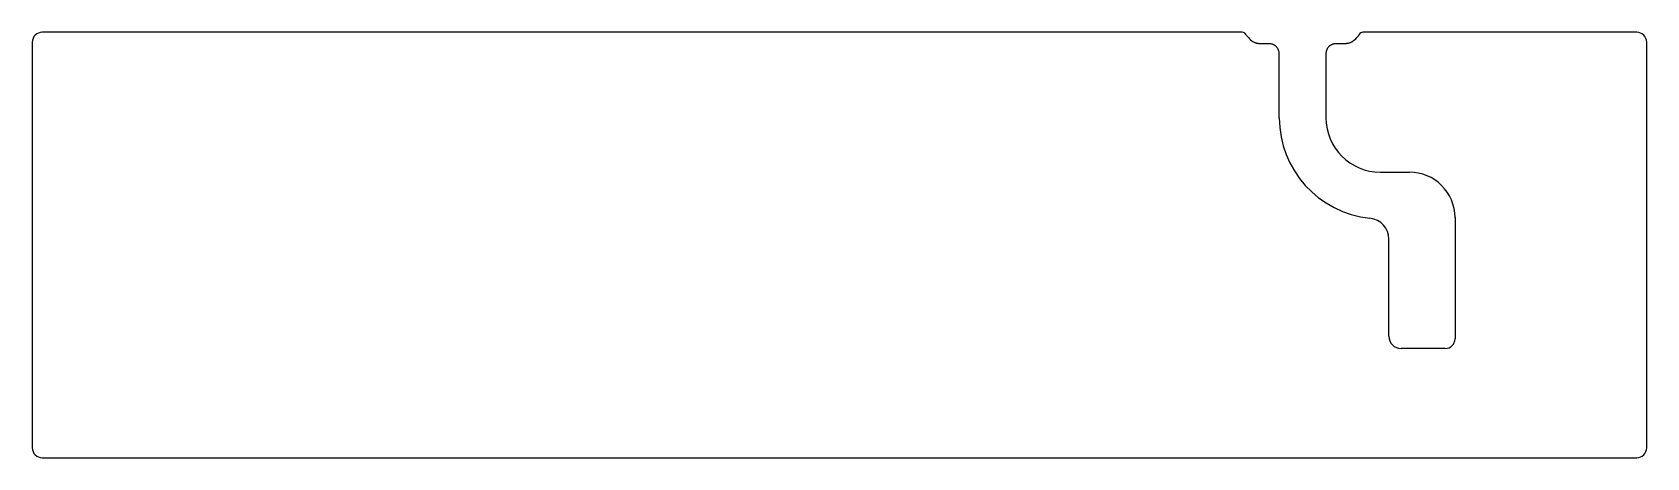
# Model space of a CAD drawing. Header units: millimetres. Extents: x -2 to 289, y -2 to 75.
import ezdxf

# ---------------------------------------------------------------- set-up
doc = ezdxf.new("R2010")
doc.units = ezdxf.units.MM

msp = doc.modelspace()

# ---------------------------------------------------------------- linework, layer by layer
at = {"color": 7, "linetype": 'Continuous', "lineweight": 25}
for p, q in [((-1.8, 73.05), (-1.8, 0)), ((215.98, 74.85), (0, 74.85)), ((220.83, 72.79), (219.09, 72.79)), ((234.56, 72.79), (232.83, 72.79)), ((286.96, 74.85), (237.67, 74.85)), ((288.76, 0), (288.76, 73.05)), ((222.63, 59.45), (222.63, 70.98)), ((231.03, 70.98), (231.03, 59.45)), ((240.83, 49.65), (246.06, 49.65)), ((254.26, 41.45), (254.26, 19.64)), ((242.36, 20.09), (242.36, 37.56)), ((252.51, 17.89), (244.56, 17.89)), ((0, -1.8), (286.96, -1.8))]:
    msp.add_line(p, q, dxfattribs=at)
for centre, radius, start, end in [((0, 73.05), 1.8, 90, 180), ((215.98, 74.1), 0.75, 28.3804, 90), ((221.84, 78.24), 6.46, 220.0104, 229.7712), ((231.81, 78.24), 6.46, 310.2288, 319.9896), ((237.67, 74.1), 0.75, 90, 151.6196), ((286.96, 73.05), 1.8, 0, 90), ((240.83, 59.45), 18.2, 180, 264.0889), ((240.83, 59.45), 9.8, 180, 270), ((246.06, 41.45), 8.2, 0, 90), ((238.56, 37.56), 3.8, 0, 84.0889), ((244.56, 20.09), 2.2, 180, 270), ((252.51, 19.64), 1.75, 270, 0), ((0, 0), 1.8, 180, 270), ((286.96, 0), 1.8, 270, 0)]:
    msp.add_arc(centre, radius, start, end, dxfattribs=at)
for points, knots in [([(216.89, 74.09), (216.87, 74.12), (216.79, 74.21), (216.71, 74.34), (216.65, 74.43), (216.64, 74.46)], [0, 0, 0, 0, 0.276255, 0.828715, 1, 1, 1, 1]), ([(219.09, 72.79), (219.05, 72.79), (218.99, 72.79), (218.86, 72.8), (218.7, 72.82), (218.51, 72.86), (218.33, 72.92), (218.15, 72.99), (217.98, 73.08), (217.84, 73.17), (217.74, 73.25), (217.69, 73.29), (217.67, 73.31)], [0, 0, 0, 0, 0.062364, 0.124953, 0.249884, 0.374828, 0.499793, 0.624786, 0.74981, 0.87487, 0.946367, 1, 1, 1, 1]), ([(222.63, 70.98), (222.62, 71.01), (222.62, 71.07), (222.61, 71.19), (222.59, 71.33), (222.55, 71.51), (222.49, 71.67), (222.42, 71.83), (222.32, 71.99), (222.22, 72.13), (222.1, 72.26), (221.97, 72.38), (221.83, 72.49), (221.67, 72.58), (221.51, 72.65), (221.35, 72.71), (221.18, 72.76), (221.03, 72.78), (220.91, 72.79), (220.85, 72.79), (220.83, 72.79)], [0, 0, 0, 0, 0.031254, 0.0626348, 0.1252465, 0.1878495, 0.2504391, 0.3130124, 0.3755663, 0.4380986, 0.5006079, 0.5630939, 0.625557, 0.6879985, 0.7504204, 0.8128255, 0.8752183, 0.9376021, 0.9688013, 1, 1, 1, 1]), ([(232.83, 72.79), (232.8, 72.79), (232.74, 72.79), (232.62, 72.78), (232.47, 72.76), (232.3, 72.71), (232.14, 72.65), (231.98, 72.58), (231.82, 72.49), (231.68, 72.38), (231.55, 72.26), (231.43, 72.13), (231.33, 71.99), (231.23, 71.83), (231.16, 71.67), (231.1, 71.51), (231.06, 71.33), (231.04, 71.19), (231.03, 71.07), (231.03, 71.01), (231.03, 70.98)], [0, 0, 0, 0, 0.031135, 0.062398, 0.124782, 0.187174, 0.24958, 0.312002, 0.374444, 0.436907, 0.499393, 0.561902, 0.624434, 0.686988, 0.749561, 0.81215, 0.874753, 0.937365, 0.968682, 1, 1, 1, 1]), ([(235.98, 73.31), (235.96, 73.29), (235.91, 73.25), (235.8, 73.17), (235.67, 73.08), (235.5, 72.99), (235.32, 72.92), (235.14, 72.86), (234.95, 72.82), (234.78, 72.8), (234.66, 72.79), (234.59, 72.79), (234.56, 72.79)], [0, 0, 0, 0, 0.062458, 0.12513, 0.250191, 0.375215, 0.500208, 0.625173, 0.750117, 0.875047, 0.946448, 1, 1, 1, 1]), ([(237.01, 74.46), (237, 74.43), (236.95, 74.36), (236.89, 74.26), (236.82, 74.16), (236.78, 74.11), (236.76, 74.09)], [0, 0, 0, 0, 0.171256, 0.585644, 0.79261, 1, 1, 1, 1])]:
    msp.add_open_spline(points, degree=3, knots=knots, dxfattribs=at)

doc.saveas('drawing.dxf')
